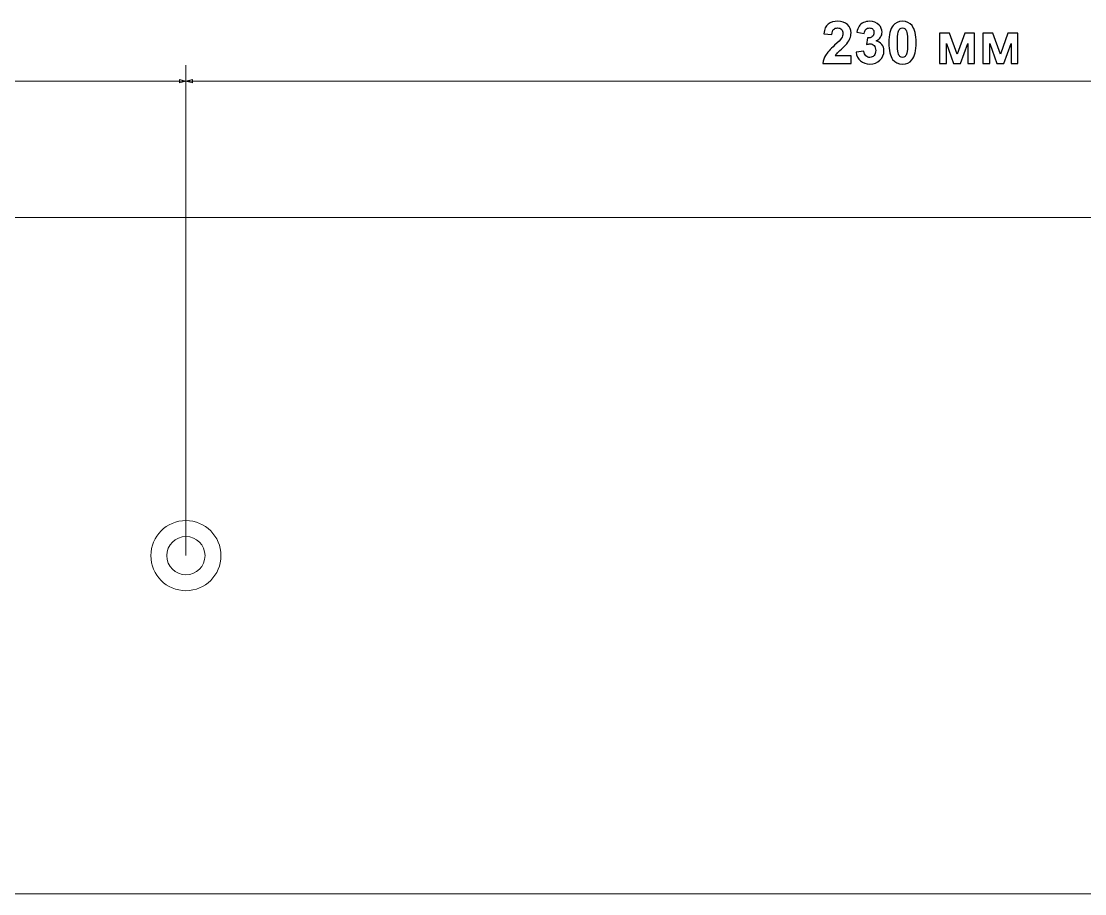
# Model space of a CAD drawing. Header units: centimetres. Extents: x -84 to 84, y -59 to 59.
# Drawn here: x -18.96 to -2.28, y 31.31 to 45 of the extents above; entities that cross this region are included whole.
import ezdxf

# ---------------------------------------------------------------- set-up
doc = ezdxf.new("R2010")
doc.units = ezdxf.units.CM
doc.header["$MEASUREMENT"] = 0
doc.layers.add('layer 1', color=7, linetype='Continuous')

msp = doc.modelspace()

# ---------------------------------------------------------------- linework, layer by layer
at = {"layer": 'layer 1', "color": 155}
for points, knots in [([(-5.94306, 44.45558), (-5.94306, 44.45558), (-5.94306, 44.33909), (-5.94306, 44.33909), (-5.94306, 44.33909), (-5.94306, 44.33909), (-6.38424, 44.33909), (-6.38424, 44.33909), (-6.38424, 44.33909), (-6.3795, 44.38342), (-6.36513, 44.42531), (-6.34128, 44.4649), (-6.34128, 44.4649), (-6.31744, 44.5045), (-6.2702, 44.55708), (-6.19988, 44.62266), (-6.19988, 44.62266), (-6.14316, 44.67556), (-6.10846, 44.71148), (-6.09562, 44.73028), (-6.09562, 44.73028), (-6.07835, 44.75627), (-6.06963, 44.78195), (-6.06963, 44.80748), (-6.06963, 44.80748), (-6.06963, 44.83561), (-6.07712, 44.85717), (-6.09226, 44.8723), (-6.09226, 44.8723), (-6.10724, 44.88743), (-6.12803, 44.89493), (-6.15448, 44.89493), (-6.15448, 44.89493), (-6.18077, 44.89493), (-6.20156, 44.88698), (-6.21715, 44.87108), (-6.21715, 44.87108), (-6.23259, 44.85533), (-6.24146, 44.82904), (-6.2439, 44.7922), (-6.2439, 44.7922), (-6.2439, 44.7922), (-6.36956, 44.80473), (-6.36956, 44.80473), (-6.36956, 44.80473), (-6.36207, 44.87413), (-6.33868, 44.92397), (-6.29924, 44.95424), (-6.29924, 44.95424), (-6.2598, 44.98435), (-6.21058, 44.99949), (-6.15142, 44.99949), (-6.15142, 44.99949), (-6.0866, 44.99949), (-6.0357, 44.98191), (-5.99855, 44.9469), (-5.99855, 44.9469), (-5.96155, 44.91189), (-5.94306, 44.86833), (-5.94306, 44.8162), (-5.94306, 44.8162), (-5.94306, 44.78654), (-5.94841, 44.75841), (-5.95896, 44.73151), (-5.95896, 44.73151), (-5.9695, 44.70476), (-5.98632, 44.67678), (-6.0094, 44.64743), (-6.0094, 44.64743), (-6.02454, 44.62786), (-6.05221, 44.59989), (-6.09195, 44.56335), (-6.09195, 44.56335), (-6.13185, 44.52681), (-6.15707, 44.50266), (-6.16762, 44.49058), (-6.16762, 44.49058), (-6.17832, 44.47866), (-6.18688, 44.46689), (-6.19346, 44.45558), (-6.19346, 44.45558), (-6.19346, 44.45558), (-5.94306, 44.45558), (-5.94306, 44.45558)], [0, 0, 0, 0, 0.04545455, 0.04545455, 0.04545455, 0.04545455, 0.09090909, 0.09090909, 0.09090909, 0.09090909, 0.13636364, 0.13636364, 0.13636364, 0.13636364, 0.18181818, 0.18181818, 0.18181818, 0.18181818, 0.22727273, 0.22727273, 0.22727273, 0.22727273, 0.27272727, 0.27272727, 0.27272727, 0.27272727, 0.31818182, 0.31818182, 0.31818182, 0.31818182, 0.36363636, 0.36363636, 0.36363636, 0.36363636, 0.40909091, 0.40909091, 0.40909091, 0.40909091, 0.45454545, 0.45454545, 0.45454545, 0.45454545, 0.5, 0.5, 0.5, 0.5, 0.54545455, 0.54545455, 0.54545455, 0.54545455, 0.59090909, 0.59090909, 0.59090909, 0.59090909, 0.63636364, 0.63636364, 0.63636364, 0.63636364, 0.68181818, 0.68181818, 0.68181818, 0.68181818, 0.72727273, 0.72727273, 0.72727273, 0.72727273, 0.77272727, 0.77272727, 0.77272727, 0.77272727, 0.81818182, 0.81818182, 0.81818182, 0.81818182, 0.86363636, 0.86363636, 0.86363636, 0.86363636, 0.90909091, 0.90909091, 0.90909091, 0.90909091, 1, 1, 1, 1]), ([(-5.86219, 44.51321), (-5.86219, 44.51321), (-5.7402, 44.52804), (-5.7402, 44.52804), (-5.7402, 44.52804), (-5.73637, 44.49685), (-5.72598, 44.473), (-5.70901, 44.45649), (-5.70901, 44.45649), (-5.69204, 44.43998), (-5.67156, 44.43173), (-5.64756, 44.43173), (-5.64756, 44.43173), (-5.62172, 44.43173), (-5.60001, 44.44167), (-5.58228, 44.46139), (-5.58228, 44.46139), (-5.5647, 44.48111), (-5.55583, 44.50771), (-5.55583, 44.54134), (-5.55583, 44.54134), (-5.55583, 44.57298), (-5.56424, 44.5982), (-5.58121, 44.6167), (-5.58121, 44.6167), (-5.59818, 44.6352), (-5.61882, 44.64452), (-5.64328, 44.64452), (-5.64328, 44.64452), (-5.65933, 44.64452), (-5.67844, 44.64131), (-5.70075, 44.63505), (-5.70075, 44.63505), (-5.70075, 44.63505), (-5.68684, 44.73716), (-5.68684, 44.73716), (-5.68684, 44.73716), (-5.65291, 44.73625), (-5.62707, 44.74374), (-5.60919, 44.75948), (-5.60919, 44.75948), (-5.5913, 44.77508), (-5.58243, 44.79602), (-5.58243, 44.82216), (-5.58243, 44.82216), (-5.58243, 44.84433), (-5.58901, 44.86191), (-5.60215, 44.87521), (-5.60215, 44.87521), (-5.6153, 44.88835), (-5.63273, 44.89493), (-5.65459, 44.89493), (-5.65459, 44.89493), (-5.67614, 44.89493), (-5.69449, 44.88743), (-5.70962, 44.87245), (-5.70962, 44.87245), (-5.72491, 44.85747), (-5.73408, 44.83561), (-5.73744, 44.80687), (-5.73744, 44.80687), (-5.73744, 44.80687), (-5.85301, 44.82659), (-5.85301, 44.82659), (-5.85301, 44.82659), (-5.84491, 44.86664), (-5.83283, 44.89859), (-5.81648, 44.92259), (-5.81648, 44.92259), (-5.80027, 44.94644), (-5.7775, 44.96525), (-5.74845, 44.979), (-5.74845, 44.979), (-5.71941, 44.99261), (-5.68669, 44.99949), (-5.65061, 44.99949), (-5.65061, 44.99949), (-5.58885, 44.99949), (-5.53932, 44.97977), (-5.50202, 44.94017), (-5.50202, 44.94017), (-5.4713, 44.90777), (-5.45586, 44.87108), (-5.45586, 44.83026), (-5.45586, 44.83026), (-5.45586, 44.77248), (-5.48735, 44.72616), (-5.55048, 44.69176), (-5.55048, 44.69176), (-5.51288, 44.68366), (-5.48292, 44.66562), (-5.46029, 44.63749), (-5.46029, 44.63749), (-5.43782, 44.60936), (-5.42651, 44.57543), (-5.42651, 44.53568), (-5.42651, 44.53568), (-5.42651, 44.47805), (-5.4476, 44.42882), (-5.48964, 44.38816), (-5.48964, 44.38816), (-5.53168, 44.3475), (-5.58396, 44.32717), (-5.64664, 44.32717), (-5.64664, 44.32717), (-5.70595, 44.32717), (-5.75518, 44.34429), (-5.79416, 44.37868), (-5.79416, 44.37868), (-5.83329, 44.41293), (-5.85592, 44.45772), (-5.86219, 44.51321)], [0, 0, 0, 0, 0.03448276, 0.03448276, 0.03448276, 0.03448276, 0.06896552, 0.06896552, 0.06896552, 0.06896552, 0.10344828, 0.10344828, 0.10344828, 0.10344828, 0.13793103, 0.13793103, 0.13793103, 0.13793103, 0.17241379, 0.17241379, 0.17241379, 0.17241379, 0.20689655, 0.20689655, 0.20689655, 0.20689655, 0.24137931, 0.24137931, 0.24137931, 0.24137931, 0.27586207, 0.27586207, 0.27586207, 0.27586207, 0.31034483, 0.31034483, 0.31034483, 0.31034483, 0.34482759, 0.34482759, 0.34482759, 0.34482759, 0.37931034, 0.37931034, 0.37931034, 0.37931034, 0.4137931, 0.4137931, 0.4137931, 0.4137931, 0.44827586, 0.44827586, 0.44827586, 0.44827586, 0.48275862, 0.48275862, 0.48275862, 0.48275862, 0.51724138, 0.51724138, 0.51724138, 0.51724138, 0.55172414, 0.55172414, 0.55172414, 0.55172414, 0.5862069, 0.5862069, 0.5862069, 0.5862069, 0.62068966, 0.62068966, 0.62068966, 0.62068966, 0.65517241, 0.65517241, 0.65517241, 0.65517241, 0.68965517, 0.68965517, 0.68965517, 0.68965517, 0.72413793, 0.72413793, 0.72413793, 0.72413793, 0.75862069, 0.75862069, 0.75862069, 0.75862069, 0.79310345, 0.79310345, 0.79310345, 0.79310345, 0.82758621, 0.82758621, 0.82758621, 0.82758621, 0.86206897, 0.86206897, 0.86206897, 0.86206897, 0.89655172, 0.89655172, 0.89655172, 0.89655172, 0.93103448, 0.93103448, 0.93103448, 0.93103448, 1, 1, 1, 1]), ([(-5.13513, 44.99949), (-5.07154, 44.99949), (-5.02186, 44.97671), (-4.98593, 44.93116), (-4.98593, 44.93116), (-4.94328, 44.87735), (-4.92188, 44.78792), (-4.92188, 44.66317), (-4.92188, 44.66317), (-4.92188, 44.53859), (-4.94343, 44.449), (-4.98639, 44.39458), (-4.98639, 44.39458), (-5.02201, 44.34964), (-5.07154, 44.32717), (-5.13513, 44.32717), (-5.13513, 44.32717), (-5.19903, 44.32717), (-5.25055, 44.35178), (-5.28968, 44.401), (-5.28968, 44.401), (-5.32882, 44.45023), (-5.34839, 44.53813), (-5.34839, 44.6644), (-5.34839, 44.6644), (-5.34839, 44.78837), (-5.32683, 44.87765), (-5.28388, 44.93207), (-5.28388, 44.93207), (-5.24826, 44.97702), (-5.19873, 44.99949), (-5.13513, 44.99949)], [0, 0, 0, 0, 0.11111111, 0.11111111, 0.11111111, 0.11111111, 0.22222222, 0.22222222, 0.22222222, 0.22222222, 0.33333333, 0.33333333, 0.33333333, 0.33333333, 0.44444444, 0.44444444, 0.44444444, 0.44444444, 0.55555556, 0.55555556, 0.55555556, 0.55555556, 0.66666667, 0.66666667, 0.66666667, 0.66666667, 0.77777778, 0.77777778, 0.77777778, 0.77777778, 1, 1, 1, 1]), ([(-5.13513, 44.89493), (-5.15011, 44.89493), (-5.16357, 44.89003), (-5.17519, 44.88025), (-5.17519, 44.88025), (-5.18696, 44.87062), (-5.19613, 44.85319), (-5.20255, 44.82797), (-5.20255, 44.82797), (-5.21111, 44.79541), (-5.21539, 44.74037), (-5.21539, 44.66317), (-5.21539, 44.66317), (-5.21539, 44.58582), (-5.21157, 44.53278), (-5.20392, 44.50388), (-5.20392, 44.50388), (-5.19628, 44.47499), (-5.18665, 44.45573), (-5.17503, 44.4461), (-5.17503, 44.4461), (-5.16341, 44.43647), (-5.15011, 44.43173), (-5.13513, 44.43173), (-5.13513, 44.43173), (-5.12015, 44.43173), (-5.1067, 44.43662), (-5.09493, 44.4464), (-5.09493, 44.4464), (-5.08331, 44.45604), (-5.07414, 44.47346), (-5.06772, 44.49869), (-5.06772, 44.49869), (-5.05916, 44.53094), (-5.05488, 44.58582), (-5.05488, 44.66317), (-5.05488, 44.66317), (-5.05488, 44.74037), (-5.0587, 44.79342), (-5.06634, 44.82231), (-5.06634, 44.82231), (-5.07399, 44.8512), (-5.08362, 44.87062), (-5.09523, 44.88025), (-5.09523, 44.88025), (-5.10685, 44.89003), (-5.12015, 44.89493), (-5.13513, 44.89493)], [0, 0, 0, 0, 0.07692308, 0.07692308, 0.07692308, 0.07692308, 0.15384615, 0.15384615, 0.15384615, 0.15384615, 0.23076923, 0.23076923, 0.23076923, 0.23076923, 0.30769231, 0.30769231, 0.30769231, 0.30769231, 0.38461538, 0.38461538, 0.38461538, 0.38461538, 0.46153846, 0.46153846, 0.46153846, 0.46153846, 0.53846154, 0.53846154, 0.53846154, 0.53846154, 0.61538462, 0.61538462, 0.61538462, 0.61538462, 0.69230769, 0.69230769, 0.69230769, 0.69230769, 0.76923077, 0.76923077, 0.76923077, 0.76923077, 0.84615385, 0.84615385, 0.84615385, 0.84615385, 1, 1, 1, 1]), ([(-4.55224, 44.81513), (-4.55224, 44.81513), (-4.3954, 44.81513), (-4.3954, 44.81513), (-4.3954, 44.81513), (-4.3954, 44.81513), (-4.27845, 44.4834), (-4.27845, 44.4834), (-4.27845, 44.4834), (-4.27845, 44.4834), (-4.15952, 44.81513), (-4.15952, 44.81513), (-4.15952, 44.81513), (-4.15952, 44.81513), (-4.00374, 44.81513), (-4.00374, 44.81513), (-4.00374, 44.81513), (-4.00374, 44.81513), (-4.00374, 44.33909), (-4.00374, 44.33909), (-4.00374, 44.33909), (-4.00374, 44.33909), (-4.11106, 44.33909), (-4.11106, 44.33909), (-4.11106, 44.33909), (-4.11106, 44.33909), (-4.11106, 44.65247), (-4.11106, 44.65247), (-4.11106, 44.65247), (-4.11106, 44.65247), (-4.22632, 44.33909), (-4.22632, 44.33909), (-4.22632, 44.33909), (-4.22632, 44.33909), (-4.3344, 44.33909), (-4.3344, 44.33909), (-4.3344, 44.33909), (-4.3344, 44.33909), (-4.44493, 44.65247), (-4.44493, 44.65247), (-4.44493, 44.65247), (-4.44493, 44.65247), (-4.44493, 44.33909), (-4.44493, 44.33909), (-4.44493, 44.33909), (-4.44493, 44.33909), (-4.55224, 44.33909), (-4.55224, 44.33909), (-4.55224, 44.33909), (-4.55224, 44.33909), (-4.55224, 44.81513), (-4.55224, 44.81513)], [0, 0, 0, 0, 0.07142857, 0.07142857, 0.07142857, 0.07142857, 0.14285714, 0.14285714, 0.14285714, 0.14285714, 0.21428571, 0.21428571, 0.21428571, 0.21428571, 0.28571429, 0.28571429, 0.28571429, 0.28571429, 0.35714286, 0.35714286, 0.35714286, 0.35714286, 0.42857143, 0.42857143, 0.42857143, 0.42857143, 0.5, 0.5, 0.5, 0.5, 0.57142857, 0.57142857, 0.57142857, 0.57142857, 0.64285714, 0.64285714, 0.64285714, 0.64285714, 0.71428571, 0.71428571, 0.71428571, 0.71428571, 0.78571429, 0.78571429, 0.78571429, 0.78571429, 0.85714286, 0.85714286, 0.85714286, 0.85714286, 1, 1, 1, 1]), ([(-3.8738, 44.81513), (-3.8738, 44.81513), (-3.71696, 44.81513), (-3.71696, 44.81513), (-3.71696, 44.81513), (-3.71696, 44.81513), (-3.60001, 44.4834), (-3.60001, 44.4834), (-3.60001, 44.4834), (-3.60001, 44.4834), (-3.48108, 44.81513), (-3.48108, 44.81513), (-3.48108, 44.81513), (-3.48108, 44.81513), (-3.3253, 44.81513), (-3.3253, 44.81513), (-3.3253, 44.81513), (-3.3253, 44.81513), (-3.3253, 44.33909), (-3.3253, 44.33909), (-3.3253, 44.33909), (-3.3253, 44.33909), (-3.43262, 44.33909), (-3.43262, 44.33909), (-3.43262, 44.33909), (-3.43262, 44.33909), (-3.43262, 44.65247), (-3.43262, 44.65247), (-3.43262, 44.65247), (-3.43262, 44.65247), (-3.54788, 44.33909), (-3.54788, 44.33909), (-3.54788, 44.33909), (-3.54788, 44.33909), (-3.65596, 44.33909), (-3.65596, 44.33909), (-3.65596, 44.33909), (-3.65596, 44.33909), (-3.76649, 44.65247), (-3.76649, 44.65247), (-3.76649, 44.65247), (-3.76649, 44.65247), (-3.76649, 44.33909), (-3.76649, 44.33909), (-3.76649, 44.33909), (-3.76649, 44.33909), (-3.8738, 44.33909), (-3.8738, 44.33909), (-3.8738, 44.33909), (-3.8738, 44.33909), (-3.8738, 44.81513), (-3.8738, 44.81513)], [0, 0, 0, 0, 0.07142857, 0.07142857, 0.07142857, 0.07142857, 0.14285714, 0.14285714, 0.14285714, 0.14285714, 0.21428571, 0.21428571, 0.21428571, 0.21428571, 0.28571429, 0.28571429, 0.28571429, 0.28571429, 0.35714286, 0.35714286, 0.35714286, 0.35714286, 0.42857143, 0.42857143, 0.42857143, 0.42857143, 0.5, 0.5, 0.5, 0.5, 0.57142857, 0.57142857, 0.57142857, 0.57142857, 0.64285714, 0.64285714, 0.64285714, 0.64285714, 0.71428571, 0.71428571, 0.71428571, 0.71428571, 0.78571429, 0.78571429, 0.78571429, 0.78571429, 0.85714286, 0.85714286, 0.85714286, 0.85714286, 1, 1, 1, 1])]:
    msp.add_open_spline(points, degree=3, knots=knots, dxfattribs=at)
at = {"layer": 'layer 1', "color": 155, "lineweight": 9}
for points in [[(-16.3777, 36.61422), (-16.3777, 36.61422), (-16.3777, 44.3093), (-16.3777, 44.3093)], [(-16.3777, 36.61422), (-16.3777, 36.61422), (-16.3777, 44.3093), (-16.3777, 44.3093)], [(-39.3777, 44.0593), (-39.3777, 44.0593), (-16.3777, 44.0593), (-16.3777, 44.0593)], [(6.6223, 44.0593), (6.6223, 44.0593), (-16.3777, 44.0593), (-16.3777, 44.0593)]]:
    msp.add_open_spline(points, degree=3, dxfattribs=at)
for points in [[(-16.47929, 44.03207), (-16.47929, 44.03207), (-16.3777, 44.0593), (-16.3777, 44.0593), (-16.3777, 44.0593), (-16.3777, 44.0593), (-16.47929, 44.08652), (-16.47929, 44.08652), (-16.47929, 44.08652), (-16.47929, 44.08652), (-16.47929, 44.03207), (-16.47929, 44.03207)], [(-16.2761, 44.08652), (-16.2761, 44.08652), (-16.3777, 44.0593), (-16.3777, 44.0593), (-16.3777, 44.0593), (-16.3777, 44.0593), (-16.2761, 44.03207), (-16.2761, 44.03207), (-16.2761, 44.03207), (-16.2761, 44.03207), (-16.2761, 44.08652), (-16.2761, 44.08652)]]:
    msp.add_open_spline(points, degree=3, knots=[0, 0, 0, 0, 0.25, 0.25, 0.25, 0.25, 0.5, 0.5, 0.5, 0.5, 1, 1, 1, 1], dxfattribs=at)
at = {"layer": 'layer 1', "color": 254, "lineweight": 20}
msp.add_open_spline([(-54.95849, 41.91886), (-54.95849, 41.91886), (50.96113, 41.91886), (50.96113, 41.91886), (50.96113, 41.91886), (51.67024, 41.91886), (51.62215, 41.82425), (51.62143, 41.42214), (51.62143, 41.42214), (51.62143, 41.42214), (51.62143, 36.61422), (51.62143, 36.61422), (51.62143, 36.61422), (51.62143, 36.61422), (51.62143, 31.8063), (51.62143, 31.8063), (51.62143, 31.8063), (51.62215, 31.40419), (51.67024, 31.30958), (50.96113, 31.30958), (50.96113, 31.30958), (50.96113, 31.30958), (-54.95849, 31.30958), (-54.95849, 31.30958), (-54.95849, 31.30958), (-55.07312, 31.30958), (-55.07723, 31.30937), (-55.18469, 31.35849), (-55.18469, 31.35849), (-55.88335, 31.67786), (-56.58204, 31.99731), (-57.2807, 32.31671), (-57.2807, 32.31671), (-57.39009, 32.36668), (-57.37765, 32.33411), (-57.37765, 32.47431), (-57.37765, 32.47431), (-57.37765, 32.84789), (-57.37765, 33.79064), (-57.37765, 34.16421), (-57.37765, 34.16421), (-57.37765, 34.16421), (-42.37765, 34.16421), (-42.37765, 34.16421), (-42.37765, 34.16421), (-42.37765, 34.16421), (-42.37765, 39.06423), (-42.37765, 39.06423), (-42.37765, 39.06423), (-42.37765, 39.06423), (-57.37765, 39.06423), (-57.37765, 39.06423), (-57.37765, 39.06423), (-57.37765, 39.4378), (-57.37765, 40.38055), (-57.37765, 40.75413), (-57.37765, 40.75413), (-57.37765, 40.89433), (-57.39009, 40.86176), (-57.2807, 40.91173), (-57.2807, 40.91173), (-56.58204, 41.23113), (-55.88335, 41.55058), (-55.18469, 41.86995), (-55.18469, 41.86995), (-55.07723, 41.91907), (-55.07312, 41.91886), (-54.95849, 41.91886)], degree=3, knots=[0, 0, 0, 0, 0.05555556, 0.05555556, 0.05555556, 0.05555556, 0.11111111, 0.11111111, 0.11111111, 0.11111111, 0.16666667, 0.16666667, 0.16666667, 0.16666667, 0.22222222, 0.22222222, 0.22222222, 0.22222222, 0.27777778, 0.27777778, 0.27777778, 0.27777778, 0.33333333, 0.33333333, 0.33333333, 0.33333333, 0.38888889, 0.38888889, 0.38888889, 0.38888889, 0.44444444, 0.44444444, 0.44444444, 0.44444444, 0.5, 0.5, 0.5, 0.5, 0.55555556, 0.55555556, 0.55555556, 0.55555556, 0.61111111, 0.61111111, 0.61111111, 0.61111111, 0.66666667, 0.66666667, 0.66666667, 0.66666667, 0.72222222, 0.72222222, 0.72222222, 0.72222222, 0.77777778, 0.77777778, 0.77777778, 0.77777778, 0.83333333, 0.83333333, 0.83333333, 0.83333333, 0.88888889, 0.88888889, 0.88888889, 0.88888889, 1, 1, 1, 1], dxfattribs=at)
at = {"layer": 'layer 1', "color": 9, "lineweight": 20}
msp.add_open_spline([(-16.3777, 37.16422), (-16.07394, 37.16422), (-15.8277, 36.91798), (-15.8277, 36.61422), (-15.8277, 36.61422), (-15.8277, 36.31046), (-16.07394, 36.06422), (-16.3777, 36.06422), (-16.3777, 36.06422), (-16.68146, 36.06422), (-16.9277, 36.31046), (-16.9277, 36.61422), (-16.9277, 36.61422), (-16.9277, 36.91798), (-16.68146, 37.16422), (-16.3777, 37.16422)], degree=3, knots=[0, 0, 0, 0, 0.2, 0.2, 0.2, 0.2, 0.4, 0.4, 0.4, 0.4, 0.6, 0.6, 0.6, 0.6, 1, 1, 1, 1], dxfattribs=at)
at = {"layer": 'layer 1', "color": 7, "lineweight": 20}
msp.add_open_spline([(-16.3777, 36.91422), (-16.21201, 36.91422), (-16.0777, 36.77991), (-16.0777, 36.61422), (-16.0777, 36.61422), (-16.0777, 36.44853), (-16.21201, 36.31422), (-16.3777, 36.31422), (-16.3777, 36.31422), (-16.54339, 36.31422), (-16.6777, 36.44853), (-16.6777, 36.61422), (-16.6777, 36.61422), (-16.6777, 36.77991), (-16.54339, 36.91422), (-16.3777, 36.91422)], degree=3, knots=[0, 0, 0, 0, 0.2, 0.2, 0.2, 0.2, 0.4, 0.4, 0.4, 0.4, 0.6, 0.6, 0.6, 0.6, 1, 1, 1, 1], dxfattribs=at)

doc.saveas('drawing.dxf')
